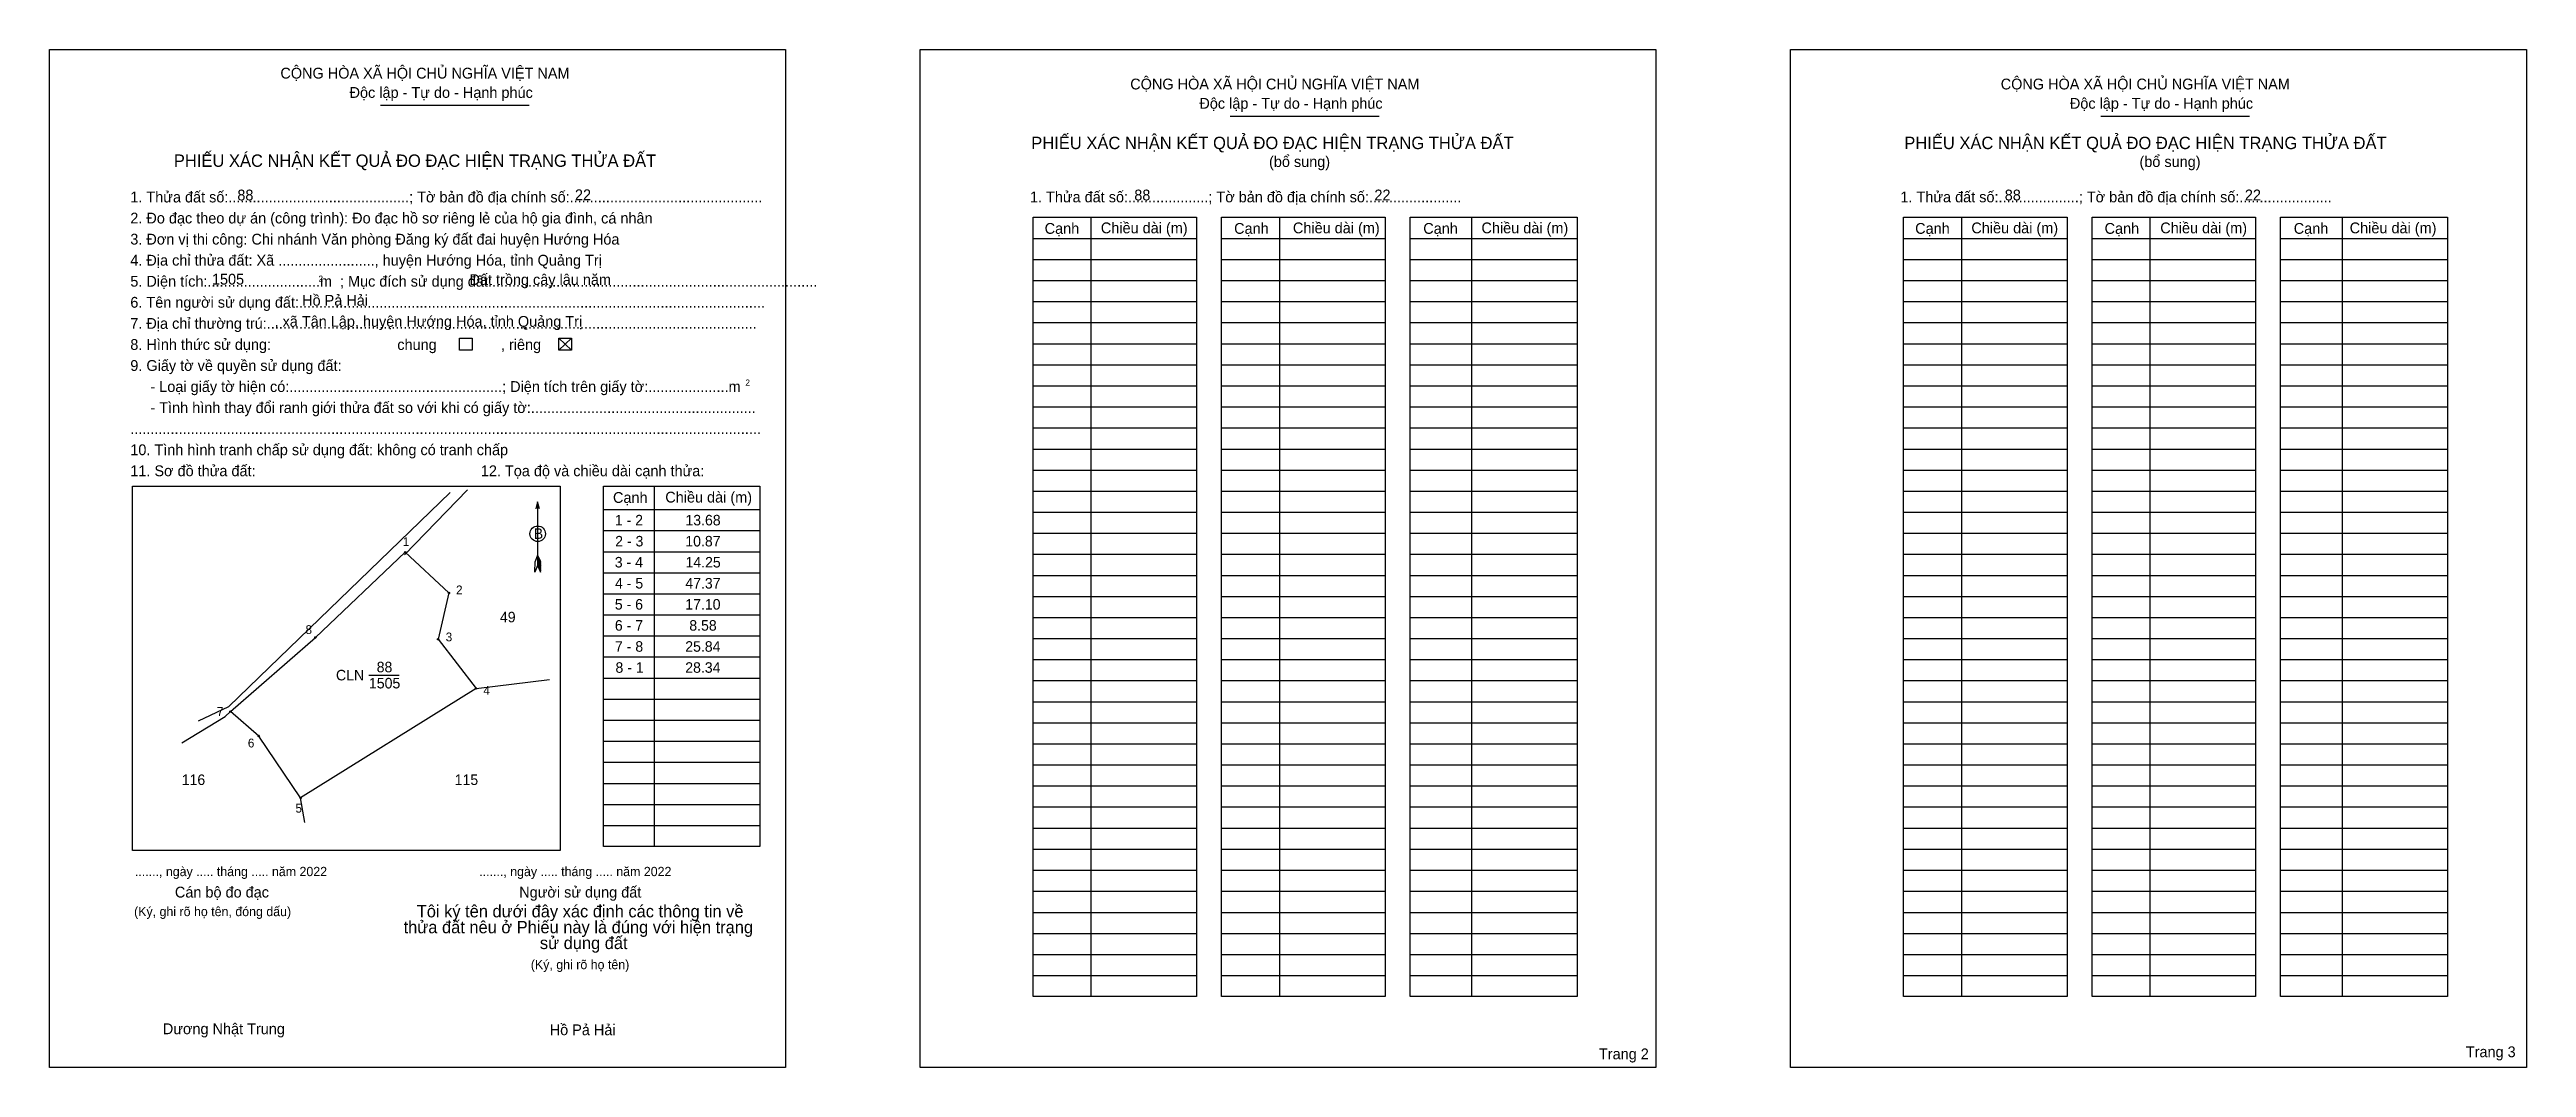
# Model space of a CAD drawing. Extents: x 548589 to 549156, y 1835803 to 1836036.
import ezdxf

# ---------------------------------------------------------------- set-up
doc = ezdxf.new("R2010")
doc.units = 0
for name, color, linetype in [('Level 1', 7, 'Continuous'), ('Level 10', 7, 'Continuous'), ('Level 11', 7, 'Continuous'), ('Level 13', 7, 'Continuous'), ('Level 2', 7, 'Continuous'), ('Level 25', 7, 'Continuous'), ('Level 48', 7, 'Continuous'), ('Level 50', 7, 'Continuous'), ('Level 52', 7, 'Continuous'), ('Level 55', 7, 'Continuous'), ('Level 6', 7, 'Continuous'), ('Level 9', 7, 'Continuous')]:
    doc.layers.add(name, color=color, linetype=linetype)

msp = doc.modelspace()

# ---------------------------------------------------------------- linework, layer by layer
at = {"layer": 'Level 1'}
for p, q in [((548588.57, 1836036.28), (548588.57, 1836036.28)), ((548787.88, 1836036.28), (548787.88, 1836036.28)), ((548664.33, 1836023.52), (548698.41, 1836023.52)), ((548858.92, 1836021.03), (548892.99, 1836021.03)), ((549058.23, 1836021.03), (549092.31, 1836021.03)), ((548827.01, 1835997.86), (548827.01, 1835819.44)), ((548870.18, 1835997.86), (548870.18, 1835819.44)), ((548914.15, 1835997.86), (548914.15, 1835819.44)), ((549026.32, 1835997.86), (549026.32, 1835819.44)), ((549069.49, 1835997.86), (549069.49, 1835819.44)), ((549113.47, 1835997.86), (549113.47, 1835819.44)), ((548813.75, 1835993.04), (548851.2, 1835993.04)), ((548856.92, 1835993.04), (548894.37, 1835993.04)), ((548900.09, 1835993.04), (548938.35, 1835993.04)), ((549013.06, 1835993.04), (549050.51, 1835993.04)), ((549056.23, 1835993.04), (549093.68, 1835993.04)), ((549099.4, 1835993.04), (549137.66, 1835993.04)), ((548813.75, 1835988.22), (548851.2, 1835988.22)), ((548856.92, 1835988.22), (548894.37, 1835988.22)), ((548900.09, 1835988.22), (548938.35, 1835988.22)), ((549013.06, 1835988.22), (549050.51, 1835988.22)), ((549056.23, 1835988.22), (549093.68, 1835988.22)), ((549099.4, 1835988.22), (549137.66, 1835988.22)), ((548813.75, 1835983.39), (548851.2, 1835983.39)), ((548856.92, 1835983.39), (548894.37, 1835983.39)), ((548900.09, 1835983.39), (548938.35, 1835983.39)), ((549013.06, 1835983.39), (549050.51, 1835983.39)), ((549056.23, 1835983.39), (549093.68, 1835983.39)), ((549099.4, 1835983.39), (549137.66, 1835983.39)), ((548813.75, 1835978.57), (548851.2, 1835978.57)), ((548813.75, 1835973.75), (548851.2, 1835973.75)), ((548856.92, 1835978.57), (548894.37, 1835978.57)), ((548856.92, 1835973.75), (548894.37, 1835973.75)), ((548900.09, 1835978.57), (548938.35, 1835978.57)), ((548900.09, 1835973.75), (548938.35, 1835973.75)), ((549013.06, 1835978.57), (549050.51, 1835978.57)), ((549013.06, 1835973.75), (549050.51, 1835973.75)), ((549056.23, 1835978.57), (549093.68, 1835978.57)), ((549056.23, 1835973.75), (549093.68, 1835973.75)), ((549099.4, 1835978.57), (549137.66, 1835978.57)), ((549099.4, 1835973.75), (549137.66, 1835973.75)), ((548705.17, 1835970.18), (548708.07, 1835967.48)), ((548705.17, 1835967.48), (548708.07, 1835970.18)), ((548813.75, 1835968.93), (548851.2, 1835968.93)), ((548856.92, 1835968.93), (548894.37, 1835968.93)), ((548900.09, 1835968.93), (548938.35, 1835968.93)), ((549013.06, 1835968.93), (549050.51, 1835968.93)), ((549056.23, 1835968.93), (549093.68, 1835968.93)), ((549099.4, 1835968.93), (549137.66, 1835968.93)), ((548813.75, 1835964.1), (548851.2, 1835964.1)), ((548856.92, 1835964.1), (548894.37, 1835964.1)), ((548900.09, 1835964.1), (548938.35, 1835964.1)), ((549013.06, 1835964.1), (549050.51, 1835964.1)), ((549056.23, 1835964.1), (549093.68, 1835964.1)), ((549099.4, 1835964.1), (549137.66, 1835964.1)), ((548813.75, 1835959.28), (548851.2, 1835959.28)), ((548856.92, 1835959.28), (548894.37, 1835959.28)), ((548900.09, 1835959.28), (548938.35, 1835959.28)), ((549013.06, 1835959.28), (549050.51, 1835959.28)), ((549056.23, 1835959.28), (549093.68, 1835959.28)), ((549099.4, 1835959.28), (549137.66, 1835959.28)), ((548813.75, 1835954.46), (548851.2, 1835954.46)), ((548856.92, 1835954.46), (548894.37, 1835954.46)), ((548900.09, 1835954.46), (548938.35, 1835954.46)), ((549013.06, 1835954.46), (549050.51, 1835954.46)), ((549056.23, 1835954.46), (549093.68, 1835954.46)), ((549099.4, 1835954.46), (549137.66, 1835954.46)), ((548813.75, 1835949.64), (548851.2, 1835949.64)), ((548856.92, 1835949.64), (548894.37, 1835949.64)), ((548900.09, 1835949.64), (548938.35, 1835949.64)), ((549013.06, 1835949.64), (549050.51, 1835949.64)), ((549056.23, 1835949.64), (549093.68, 1835949.64)), ((549099.4, 1835949.64), (549137.66, 1835949.64)), ((548813.75, 1835944.81), (548851.2, 1835944.81)), ((548813.75, 1835939.99), (548851.2, 1835939.99)), ((548856.92, 1835944.81), (548894.37, 1835944.81)), ((548856.92, 1835939.99), (548894.37, 1835939.99)), ((548900.09, 1835944.81), (548938.35, 1835944.81)), ((548900.09, 1835939.99), (548938.35, 1835939.99)), ((549013.06, 1835944.81), (549050.51, 1835944.81)), ((549013.06, 1835939.99), (549050.51, 1835939.99)), ((549056.23, 1835944.81), (549093.68, 1835944.81)), ((549056.23, 1835939.99), (549093.68, 1835939.99)), ((549099.4, 1835944.81), (549137.66, 1835944.81)), ((549099.4, 1835939.99), (549137.66, 1835939.99)), ((548607.54, 1835936.3), (548607.54, 1835936.3)), ((548726.98, 1835936.33), (548726.98, 1835853.78)), ((548813.75, 1835935.17), (548851.2, 1835935.17)), ((548856.92, 1835935.17), (548894.37, 1835935.17)), ((548900.09, 1835935.17), (548938.35, 1835935.17)), ((549013.06, 1835935.17), (549050.51, 1835935.17)), ((549056.23, 1835935.17), (549093.68, 1835935.17)), ((549099.4, 1835935.17), (549137.66, 1835935.17)), ((548700.33, 1835932.7), (548700.33, 1835918.11)), ((548715.41, 1835930.94), (548751.17, 1835930.94)), ((548813.75, 1835930.35), (548851.2, 1835930.35)), ((548856.92, 1835930.35), (548894.37, 1835930.35)), ((548900.09, 1835930.35), (548938.35, 1835930.35)), ((549013.06, 1835930.35), (549050.51, 1835930.35)), ((549056.23, 1835930.35), (549093.68, 1835930.35)), ((549099.4, 1835930.35), (549137.66, 1835930.35)), ((548715.41, 1835926.12), (548751.17, 1835926.12)), ((548813.75, 1835925.53), (548851.2, 1835925.53)), ((548856.92, 1835925.53), (548894.37, 1835925.53)), ((548900.09, 1835925.53), (548938.35, 1835925.53)), ((549013.06, 1835925.53), (549050.51, 1835925.53)), ((549056.23, 1835925.53), (549093.68, 1835925.53)), ((549099.4, 1835925.53), (549137.66, 1835925.53)), ((548699.69, 1835916.62), (548699.72, 1835919.03)), ((548700.33, 1835918.11), (548699.69, 1835916.62)), ((548700.33, 1835920.52), (548699.72, 1835919.03)), ((548700.33, 1835920.52), (548700.95, 1835919.03)), ((548700.33, 1835920.31), (548700.95, 1835918.82)), ((548700.33, 1835920.1), (548700.95, 1835918.61)), ((548700.33, 1835919.89), (548700.96, 1835918.39)), ((548700.33, 1835919.68), (548700.96, 1835918.17)), ((548700.33, 1835919.47), (548700.96, 1835917.96)), ((548700.33, 1835919.26), (548700.96, 1835917.74)), ((548700.33, 1835919.05), (548700.97, 1835917.52)), ((548700.33, 1835918.84), (548700.97, 1835917.31)), ((548700.33, 1835918.63), (548700.97, 1835917.09)), ((548700.33, 1835918.42), (548700.98, 1835916.88)), ((548700.33, 1835918.11), (548700.98, 1835916.62)), ((548700.98, 1835916.62), (548700.95, 1835919.03)), ((548715.41, 1835921.3), (548751.17, 1835921.3)), ((548813.75, 1835920.7), (548851.2, 1835920.7)), ((548856.92, 1835920.7), (548894.37, 1835920.7)), ((548900.09, 1835920.7), (548938.35, 1835920.7)), ((549013.06, 1835920.7), (549050.51, 1835920.7)), ((549056.23, 1835920.7), (549093.68, 1835920.7)), ((549099.4, 1835920.7), (549137.66, 1835920.7)), ((548715.41, 1835916.47), (548751.17, 1835916.47)), ((548715.41, 1835911.65), (548751.17, 1835911.65)), ((548813.75, 1835915.88), (548851.2, 1835915.88)), ((548813.75, 1835911.06), (548851.2, 1835911.06)), ((548856.92, 1835915.88), (548894.37, 1835915.88)), ((548856.92, 1835911.06), (548894.37, 1835911.06)), ((548900.09, 1835915.88), (548938.35, 1835915.88)), ((548900.09, 1835911.06), (548938.35, 1835911.06)), ((549013.06, 1835915.88), (549050.51, 1835915.88)), ((549013.06, 1835911.06), (549050.51, 1835911.06)), ((549056.23, 1835915.88), (549093.68, 1835915.88)), ((549056.23, 1835911.06), (549093.68, 1835911.06)), ((549099.4, 1835915.88), (549137.66, 1835915.88)), ((549099.4, 1835911.06), (549137.66, 1835911.06)), ((548715.41, 1835906.83), (548751.17, 1835906.83)), ((548813.75, 1835906.24), (548851.2, 1835906.24)), ((548856.92, 1835906.24), (548894.37, 1835906.24)), ((548900.09, 1835906.24), (548938.35, 1835906.24)), ((549013.06, 1835906.24), (549050.51, 1835906.24)), ((549056.23, 1835906.24), (549093.68, 1835906.24)), ((549099.4, 1835906.24), (549137.66, 1835906.24)), ((548715.41, 1835902.01), (548751.17, 1835902.01)), ((548813.75, 1835901.41), (548851.2, 1835901.41)), ((548856.92, 1835901.41), (548894.37, 1835901.41)), ((548900.09, 1835901.41), (548938.35, 1835901.41)), ((549013.06, 1835901.41), (549050.51, 1835901.41)), ((549056.23, 1835901.41), (549093.68, 1835901.41)), ((549099.4, 1835901.41), (549137.66, 1835901.41)), ((548715.41, 1835897.19), (548751.17, 1835897.19)), ((548813.75, 1835896.59), (548851.2, 1835896.59)), ((548856.92, 1835896.59), (548894.37, 1835896.59)), ((548900.09, 1835896.59), (548938.35, 1835896.59)), ((549013.06, 1835896.59), (549050.51, 1835896.59)), ((549056.23, 1835896.59), (549093.68, 1835896.59)), ((549099.4, 1835896.59), (549137.66, 1835896.59)), ((548715.41, 1835892.36), (548751.17, 1835892.36)), ((548813.75, 1835891.77), (548851.2, 1835891.77)), ((548856.92, 1835891.77), (548894.37, 1835891.77)), ((548900.09, 1835891.77), (548938.35, 1835891.77)), ((549013.06, 1835891.77), (549050.51, 1835891.77)), ((549056.23, 1835891.77), (549093.68, 1835891.77)), ((549099.4, 1835891.77), (549137.66, 1835891.77)), ((548715.41, 1835887.54), (548751.17, 1835887.54)), ((548715.41, 1835882.72), (548751.17, 1835882.72)), ((548813.75, 1835886.95), (548851.2, 1835886.95)), ((548856.92, 1835886.95), (548894.37, 1835886.95)), ((548900.09, 1835886.95), (548938.35, 1835886.95)), ((549013.06, 1835886.95), (549050.51, 1835886.95)), ((549056.23, 1835886.95), (549093.68, 1835886.95)), ((549099.4, 1835886.95), (549137.66, 1835886.95)), ((548715.41, 1835877.9), (548751.17, 1835877.9)), ((548813.75, 1835882.13), (548851.2, 1835882.13)), ((548813.75, 1835877.3), (548851.2, 1835877.3)), ((548856.92, 1835882.13), (548894.37, 1835882.13)), ((548856.92, 1835877.3), (548894.37, 1835877.3)), ((548900.09, 1835882.13), (548938.35, 1835882.13)), ((548900.09, 1835877.3), (548938.35, 1835877.3)), ((549013.06, 1835882.13), (549050.51, 1835882.13)), ((549013.06, 1835877.3), (549050.51, 1835877.3)), ((549056.23, 1835882.13), (549093.68, 1835882.13)), ((549056.23, 1835877.3), (549093.68, 1835877.3)), ((549099.4, 1835882.13), (549137.66, 1835882.13)), ((549099.4, 1835877.3), (549137.66, 1835877.3)), ((548715.41, 1835873.07), (548751.17, 1835873.07)), ((548813.75, 1835872.48), (548851.2, 1835872.48)), ((548856.92, 1835872.48), (548894.37, 1835872.48)), ((548900.09, 1835872.48), (548938.35, 1835872.48)), ((549013.06, 1835872.48), (549050.51, 1835872.48)), ((549056.23, 1835872.48), (549093.68, 1835872.48)), ((549099.4, 1835872.48), (549137.66, 1835872.48)), ((548715.41, 1835868.25), (548751.17, 1835868.25)), ((548813.75, 1835867.66), (548851.2, 1835867.66)), ((548856.92, 1835867.66), (548894.37, 1835867.66)), ((548900.09, 1835867.66), (548938.35, 1835867.66)), ((549013.06, 1835867.66), (549050.51, 1835867.66)), ((549056.23, 1835867.66), (549093.68, 1835867.66)), ((549099.4, 1835867.66), (549137.66, 1835867.66)), ((548715.41, 1835863.43), (548751.17, 1835863.43)), ((548813.75, 1835862.84), (548851.2, 1835862.84)), ((548856.92, 1835862.84), (548894.37, 1835862.84)), ((548900.09, 1835862.84), (548938.35, 1835862.84)), ((549013.06, 1835862.84), (549050.51, 1835862.84)), ((549056.23, 1835862.84), (549093.68, 1835862.84)), ((549099.4, 1835862.84), (549137.66, 1835862.84)), ((548715.41, 1835858.61), (548751.17, 1835858.61)), ((548813.75, 1835858.01), (548851.2, 1835858.01)), ((548856.92, 1835858.01), (548894.37, 1835858.01)), ((548900.09, 1835858.01), (548938.35, 1835858.01)), ((549013.06, 1835858.01), (549050.51, 1835858.01)), ((549056.23, 1835858.01), (549093.68, 1835858.01)), ((549099.4, 1835858.01), (549137.66, 1835858.01)), ((548705.49, 1835852.86), (548705.49, 1835852.86)), ((548813.75, 1835853.19), (548851.2, 1835853.19)), ((548856.92, 1835853.19), (548894.37, 1835853.19)), ((548900.09, 1835853.19), (548938.35, 1835853.19)), ((549013.06, 1835853.19), (549050.51, 1835853.19)), ((549056.23, 1835853.19), (549093.68, 1835853.19)), ((549099.4, 1835853.19), (549137.66, 1835853.19)), ((548813.75, 1835848.37), (548851.2, 1835848.37)), ((548813.75, 1835843.55), (548851.2, 1835843.55)), ((548856.92, 1835848.37), (548894.37, 1835848.37)), ((548856.92, 1835843.55), (548894.37, 1835843.55)), ((548900.09, 1835848.37), (548938.35, 1835848.37)), ((548900.09, 1835843.55), (548938.35, 1835843.55)), ((549013.06, 1835848.37), (549050.51, 1835848.37)), ((549013.06, 1835843.55), (549050.51, 1835843.55)), ((549056.23, 1835848.37), (549093.68, 1835848.37)), ((549056.23, 1835843.55), (549093.68, 1835843.55)), ((549099.4, 1835848.37), (549137.66, 1835848.37)), ((549099.4, 1835843.55), (549137.66, 1835843.55)), ((548813.75, 1835838.72), (548851.2, 1835838.72)), ((548856.92, 1835838.72), (548894.37, 1835838.72)), ((548900.09, 1835838.72), (548938.35, 1835838.72)), ((549013.06, 1835838.72), (549050.51, 1835838.72)), ((549056.23, 1835838.72), (549093.68, 1835838.72)), ((549099.4, 1835838.72), (549137.66, 1835838.72)), ((548813.75, 1835833.9), (548851.2, 1835833.9)), ((548856.92, 1835833.9), (548894.37, 1835833.9)), ((548900.09, 1835833.9), (548938.35, 1835833.9)), ((549013.06, 1835833.9), (549050.51, 1835833.9)), ((549056.23, 1835833.9), (549093.68, 1835833.9)), ((549099.4, 1835833.9), (549137.66, 1835833.9)), ((548813.75, 1835829.08), (548851.2, 1835829.08)), ((548856.92, 1835829.08), (548894.37, 1835829.08)), ((548900.09, 1835829.08), (548938.35, 1835829.08)), ((549013.06, 1835829.08), (549050.51, 1835829.08)), ((549056.23, 1835829.08), (549093.68, 1835829.08)), ((549099.4, 1835829.08), (549137.66, 1835829.08)), ((548813.75, 1835824.26), (548851.2, 1835824.26)), ((548856.92, 1835824.26), (548894.37, 1835824.26)), ((548900.09, 1835824.26), (548938.35, 1835824.26)), ((549013.06, 1835824.26), (549050.51, 1835824.26)), ((549056.23, 1835824.26), (549093.68, 1835824.26)), ((549099.4, 1835824.26), (549137.66, 1835824.26)), ((548757.08, 1835803.2), (548757.08, 1835803.2)), ((548956.39, 1835803.2), (548956.39, 1835803.2))]:
    msp.add_line(p, q, dxfattribs=at)
for points in [[(548813.75, 1835997.86), (548851.2, 1835997.86), (548851.2, 1835819.44), (548813.75, 1835819.44)], [(548856.92, 1835997.86), (548894.37, 1835997.86), (548894.37, 1835819.44), (548856.92, 1835819.44)], [(548900.09, 1835997.86), (548938.35, 1835997.86), (548938.35, 1835819.44), (548900.09, 1835819.44)], [(549013.06, 1835997.86), (549050.51, 1835997.86), (549050.51, 1835819.44), (549013.06, 1835819.44)], [(549056.23, 1835997.86), (549093.68, 1835997.86), (549093.68, 1835819.44), (549056.23, 1835819.44)], [(549099.4, 1835997.86), (549137.66, 1835997.86), (549137.66, 1835819.44), (549099.4, 1835819.44)], [(548607.54, 1835936.3), (548705.49, 1835936.3), (548705.49, 1835852.86), (548607.54, 1835852.86)], [(548715.41, 1835936.33), (548751.17, 1835936.33), (548751.17, 1835853.78), (548715.41, 1835853.78)]]:
    msp.add_lwpolyline(points, close=True, dxfattribs=at)
msp.add_lwpolyline([(548700.75, 1835931.15), (548700.33, 1835932.7), (548699.92, 1835931.15)], dxfattribs=at)
msp.add_circle((548700.34, 1835925.4), 1.78, dxfattribs=at)
at = {"layer": 'Level 10'}
msp.add_lwpolyline([(548649.45, 1835901.67), (548670.01, 1835921.17), (548680.01, 1835911.84), (548677.53, 1835901.26), (548686.23, 1835889.97), (548646.03, 1835864.92), (548636.46, 1835879.09), (548629.97, 1835884.7)], close=True, dxfattribs=at)
at = {"layer": 'Level 11'}
for centre in [(548670.01, 1835921.17), (548680.01, 1835911.84), (548649.45, 1835901.67), (548649.45, 1835901.67), (548677.53, 1835901.26), (548686.23, 1835889.97), (548629.97, 1835884.7), (548636.46, 1835879.09), (548646.03, 1835864.92)]:
    msp.add_circle(centre, 0.161, dxfattribs=at)
at = {"layer": 'Level 2'}
for points in [[(548588.56, 1836036.28), (548757.08, 1836036.28), (548757.08, 1835803.2), (548588.56, 1835803.2)], [(548787.88, 1836036.28), (548956.39, 1836036.28), (548956.39, 1835803.2), (548787.88, 1835803.2)], [(548987.19, 1836036.28), (549155.7, 1836036.28), (549155.7, 1835803.2), (548987.19, 1835803.2)]]:
    msp.add_lwpolyline(points, close=True, dxfattribs=at)
at = {"layer": 'Level 25'}
msp.add_line((548680.01, 1835911.84), (548670.01, 1835921.17), dxfattribs=at)
at = {"layer": 'Level 50'}
for points in [[(548682.4, 1835970.18), (548685.3, 1835970.18), (548685.3, 1835967.48), (548682.4, 1835967.48)], [(548705.17, 1835970.18), (548708.07, 1835970.18), (548708.07, 1835967.48), (548705.17, 1835967.48)]]:
    msp.add_lwpolyline(points, close=True, dxfattribs=at)
at = {"layer": 'Level 9'}
for p, q in [((548629.58, 1835885.85), (548680.31, 1835934.83)), ((548669.86, 1835920.61), (548684.25, 1835935.44)), ((548661.7, 1835893.04), (548668.6, 1835893.04)), ((548686.23, 1835889.97), (548703.02, 1835892.03)), ((548618.86, 1835877.52), (548628.78, 1835883.53)), ((548622.64, 1835882.59), (548629.58, 1835885.85)), ((548628.78, 1835883.53), (548629.97, 1835884.7)), ((548646.99, 1835859.31), (548646.03, 1835864.92))]:
    msp.add_line(p, q, dxfattribs=at)

# ---------------------------------------------------------------- texts
at = {"layer": 'Level 1'}
for s, height, p in [('CỘNG HÒA XÃ HỘI CHỦ NGHĨA VIỆT NAM', 2.4753, (548641.42, 1836029.63)), ('CỘNG HÒA XÃ HỘI CHỦ NGHĨA VIỆT NAM', 2.4753, (548836.01, 1836027.14)), ('CỘNG HÒA XÃ HỘI CHỦ NGHĨA VIỆT NAM', 2.4753, (549035.32, 1836027.14)), ('Độc lập - Tự do - Hạnh phúc', 2.4753, (548657.26, 1836025.21)), ('Độc lập - Tự do - Hạnh phúc', 2.4753, (548851.84, 1836022.72)), ('Độc lập - Tự do - Hạnh phúc', 2.4753, (549051.16, 1836022.72)), ('PHIẾU XÁC NHẬN KẾT QUẢ ĐO ĐẠC HIỆN TRẠNG THỬA ĐẤT', 2.8292, (548617.03, 1836009.42)), ('PHIẾU XÁC NHẬN KẾT QUẢ ĐO ĐẠC HIỆN TRẠNG THỬA ĐẤT', 2.8292, (548813.35, 1836013.48)), ('PHIẾU XÁC NHẬN KẾT QUẢ ĐO ĐẠC HIỆN TRẠNG THỬA ĐẤT', 2.8292, (549013.25, 1836013.48)), ('(bổ sung)', 2.475, (548867.79, 1836009.38)), ('(bổ sung)', 2.475, (549067.1, 1836009.38)), ('1. Thửa đất số:.............................................; Tờ bản đồ địa chính số:................................................', 2.4753, (548607.06, 1836001.27)), ('1. Thửa đất số:....................; Tờ bản đồ địa chính số:.......................', 2.4753, (548813.05, 1836001.29)), ('1. Thửa đất số:....................; Tờ bản đồ địa chính số:.......................', 2.4753, (549012.36, 1836001.29)), ('2. Đo đạc theo dự án (công trình): Đo đạc hồ sơ riêng lẻ của hộ gia đình, cá nhân', 2.4753, (548607.06, 1835996.45)), ('Cạnh', 2.475, (548816.42, 1835994.08)), ('Chiều dài (m)', 2.4753, (548829.28, 1835994.2)), ('Cạnh', 2.475, (548859.8, 1835994.08)), ('Chiều dài (m)', 2.4753, (548873.26, 1835994.2)), ('Cạnh', 2.475, (548903.11, 1835994.08)), ('Chiều dài (m)', 2.4753, (548916.43, 1835994.2)), ('Cạnh', 2.475, (549015.74, 1835994.08)), ('Chiều dài (m)', 2.4753, (549028.6, 1835994.2)), ('Cạnh', 2.475, (549059.11, 1835994.08)), ('Chiều dài (m)', 2.4753, (549071.86, 1835994.2)), ('Cạnh', 2.475, (549102.42, 1835994.08)), ('Chiều dài (m)', 2.4753, (549115.23, 1835994.2)), ('3. Đơn vị thi công: Chi nhánh Văn phòng Đăng ký đất đai huyện Hướng Hóa', 2.4753, (548607.06, 1835991.62)), ('4. Địa chỉ thửa đất: Xã ........................, huyện Hướng Hóa, tỉnh Quảng Trị', 2.4753, (548607.06, 1835986.8)), ('5. Diện tích:............................m  ; Mục đích sử dụng đất:.................................................................................', 2.4753, (548607.06, 1835981.98)), ('6. Tên người sử dụng đất:....................................................................................................................', 2.4753, (548607.06, 1835977.16)), ('2', 1.41, (548650.14, 1835983.1)), ('7. Địa chỉ thường trú:..........................................................................................................................', 2.4753, (548607.06, 1835972.33)), ('chung                , riêng', 2.4753, (548668.19, 1835967.49)), ('9. Giấy tờ về quyền sử dụng đất:', 2.4753, (548607.06, 1835962.69)), ('     - Loại giấy tờ hiện có:.....................................................; Diện tích trên giấy tờ:....................m', 2.4753, (548607.06, 1835957.87)), ('2', 1.41, (548747.89, 1835959.31)), ('     - Tình hình thay đổi ranh giới thửa đất so với khi có giấy tờ:........................................................', 2.4753, (548607.06, 1835953.05)), ('10. Tình hình tranh chấp sử dụng đất: không có tranh chấp', 2.4753, (548607.06, 1835943.4)), ('.............................................................................................................................................................', 2.4753, (548607.06, 1835948.22)), ('11. Sơ đồ thửa đất:', 2.4753, (548607.06, 1835938.58)), ('12. Tọa độ và chiều dài cạnh thửa:', 2.4753, (548687.32, 1835938.58)), ('Cạnh', 2.475, (548717.58, 1835932.47)), ('Chiều dài (m)', 2.4753, (548729.55, 1835932.55)), ('B', 2.41, (548699.44, 1835924.23)), ('......., ngày ..... tháng ..... năm 2022', 2.1218, (548608.11, 1835847.01)), ('......., ngày ..... tháng ..... năm 2022', 2.1218, (548686.95, 1835847.01)), ('Cán bộ đo đạc', 2.4753, (548617.27, 1835842.11)), ('Người sử dụng đất', 2.4753, (548696.11, 1835842.11)), ('(Ký, ghi rõ họ tên, đóng dấu)', 2.1218, (548607.92, 1835837.85)), ('Tôi ký tên dưới đây xác định các thông tin về', 2.8128, (548672.64, 1835837.57)), ('thửa đất nêu ở Phiếu này là đúng với hiện trạng', 2.8128, (548669.63, 1835833.93)), ('sử dụng đất', 2.8128, (548700.84, 1835830.31)), ('(Ký, ghi rõ họ tên)', 2.1218, (548698.76, 1835825.7)), ('Dương Nhật Trung', 2.4753, (548614.51, 1835810.82)), ('Trang 2', 2.475, (548943.34, 1835805.07)), ('Trang 3', 2.475, (549141.82, 1835805.55))]:
    msp.add_text(s, height=height, dxfattribs=at).set_placement(p)
at = {"layer": 'Level 13'}
for s, p in [('CLN', (548654.15, 1835891.83)), ('88', (548663.47, 1835893.68)), ('1505', (548661.7, 1835889.99))]:
    msp.add_text(s, height=2.411, dxfattribs=at).set_placement(p)
at = {"layer": 'Level 48'}
msp.add_text('8. Hình thức sử dụng:', height=2.4754, dxfattribs=at).set_placement((548607.06, 1835967.51))
at = {"layer": 'Level 52'}
for s, p in [('1 - 2', (548718, 1835927.32)), ('13.68', (548734.16, 1835927.32)), ('2 - 3', (548718.08, 1835922.5)), ('10.87', (548734.14, 1835922.5)), ('3 - 4', (548717.99, 1835917.68)), ('14.25', (548734.18, 1835917.68)), ('4 - 5', (548718.04, 1835912.86)), ('47.37', (548734.14, 1835912.86)), ('49', (548691.69, 1835905.12)), ('5 - 6', (548718, 1835908.04)), ('6 - 7', (548718.01, 1835903.21)), ('17.10', (548734.13, 1835908.04)), ('8.58', (548735.05, 1835903.21)), ('7 - 8', (548718.03, 1835898.39)), ('25.84', (548734.12, 1835898.39)), ('8 - 1', (548718.15, 1835893.57)), ('28.34', (548734.12, 1835893.57)), ('116', (548618.83, 1835867.88)), ('115', (548681.33, 1835867.88))]:
    msp.add_text(s, height=2.411, dxfattribs=at).set_placement(p)
at = {"layer": 'Level 55'}
for s, p in [('1', (548669.99, 1835921.17)), ('2', (548679.98, 1835911.84)), ('8', (548649.42, 1835901.67)), ('3', (548677.51, 1835901.26)), ('4', (548686.2, 1835889.97)), ('7', (548629.94, 1835884.7)), ('6', (548636.43, 1835879.09)), ('5', (548646, 1835864.92))]:
    msp.add_text(s, height=0.0804, dxfattribs=at).set_placement(p)
at = {"layer": 'Level 6'}
for s, height, p in [('88', 2.475, (548631.57, 1836001.73)), ('22', 2.475, (548708.87, 1836001.77)), ('88', 2.475, (548836.94, 1836001.73)), ('22', 2.475, (548891.92, 1836001.74)), ('88', 2.475, (549036.25, 1836001.73)), ('22', 2.475, (549091.23, 1836001.74)), ('1505', 2.475, (548625.75, 1835982.46)), ('Đất trồng cây lâu năm', 2.4754, (548684.73, 1835982.36)), ('Hồ Pả Hải', 2.475, (548646.4, 1835977.62)), (', xã Tân Lập, huyện Hướng Hóa, tỉnh Quảng Trị', 2.4754, (548640.08, 1835972.79)), ('Hồ Pả Hải', 2.475, (548703.09, 1835810.59))]:
    msp.add_text(s, height=height, dxfattribs=at).set_placement(p)
at = {"layer": 'Level 9'}
for s, p in [('1', (548669.44, 1835922.58)), ('2', (548681.64, 1835911.54)), ('8', (548647.17, 1835902.45)), ('3', (548679.27, 1835900.77)), ('4', (548687.91, 1835888.54)), ('7', (548626.88, 1835883.69)), ('6', (548633.97, 1835876.48)), ('5', (548644.88, 1835861.56))]:
    msp.add_text(s, height=2.01, dxfattribs=at).set_placement(p)

doc.saveas('drawing.dxf')
